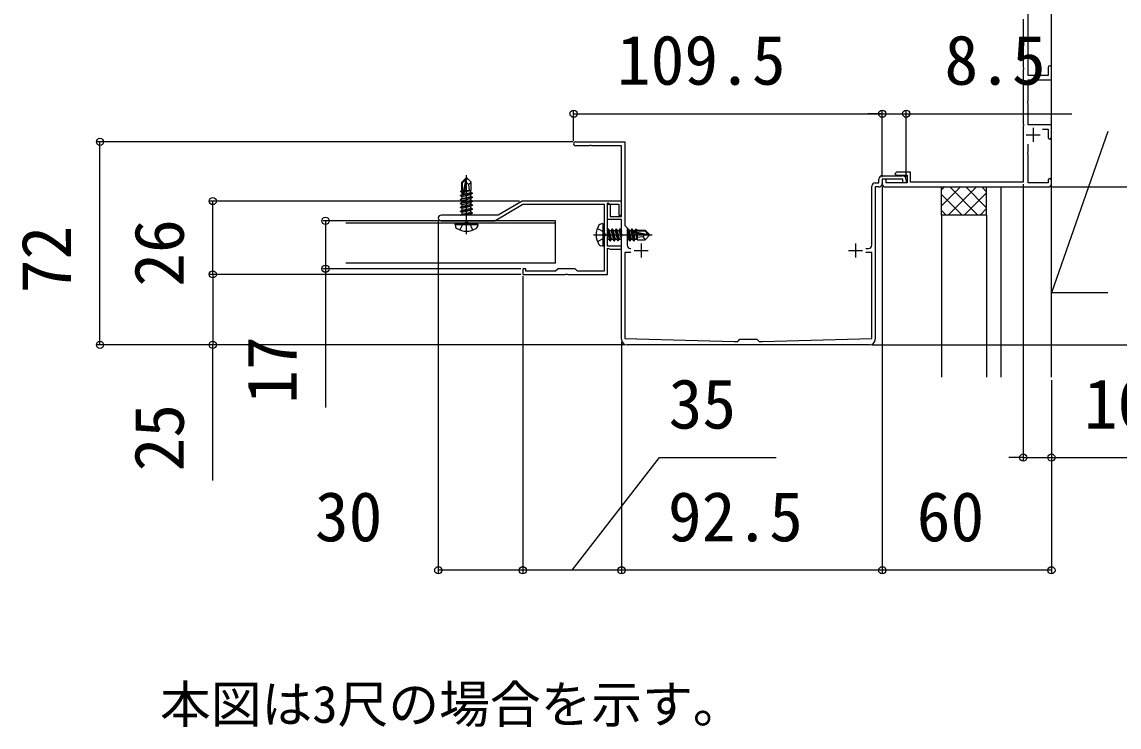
# Model space of a CAD drawing. Units: millimetres, scale not verified. Extents: x -1050 to 1050, y -1566 to 1557.
# Drawn here: x 424.8 to 814, y -301.8 to -51.6 of the extents above; entities that cross this region are included whole.
import ezdxf
from ezdxf.enums import TextEntityAlignment as Align

# ---------------------------------------------------------------- set-up
doc = ezdxf.new("R2010")
doc.units = ezdxf.units.MM
doc.header["$LTSCALE"] = 8
for name, color, linetype in [('0-2_USER1', 3, 'Continuous'), ('0-3_YKK_11', 7, 'Continuous'), ('0-5_YKK_13', 4, 'Continuous'), ('0-6_YKK_D', 6, 'Continuous'), ('0-8_YSS_K', 3, 'Continuous')]:
    doc.layers.add(name, color=color, linetype=linetype)
doc.styles.add('ＭＳ ゴシック', font='')
doc.styles.get('ＭＳ ゴシック').set_extended_font_data('MS Gothic')

msp = doc.modelspace()

# ---------------------------------------------------------------- linework, layer by layer
at = {"layer": '0-3_YKK_11'}
for p, q in [((783.5, -89.199), (783.5, -94.199)), ((781, -91.699), (786, -91.699)), ((730, -106.199), (737, -106.199)), ((790, -109.199), (790, -107.799)), ((726.3, -130.799), (726.3, -109.899)), ((731, -110.199), (789, -110.199)), ((640.7, -131.999), (640.8, -131.999)), ((644.5, -130.199), (644.5, -135.199)), ((720.5, -130.199), (720.5, -135.199)), ((724.2, -131.999), (725.1, -131.999)), ((642, -132.699), (647, -132.699)), ((718, -132.699), (723, -132.699)), ((725.5, -166.199), (639.5, -166.199))]:
    msp.add_line(p, q, dxfattribs=at)
for points in [[(788.8, -67.799), (788.8, -70.699), (781.7, -70.699), (781.7, -33.699), (788.8, -33.699), (788.8, -36.599)], [(780, -50.657), (780, -67.74), (780.12, -67.924), (780.12, -68.473), (780, -68.657), (780, -87.74), (780.12, -87.924), (780.12, -88.473), (780, -88.657), (780, -108.499), (740, -108.499), (740, -104.999), (735, -104.999), (734.5, -105.499), (735, -105.999), (738.8, -105.999), (738.8, -108.699), (731.4, -108.699), (731.4, -107.399), (730, -107.399), (730, -109.199)], [(790, -92.599), (790, -88.199), (781.7, -88.199), (781.7, -80.657), (781.58, -80.473), (781.58, -79.924), (781.7, -79.74), (781.7, -72.199), (790, -72.199), (790, -67.799)], [(786.773, -89.699), (788.8, -89.699), (788.8, -92.599)], [(621.2, -94.199), (638.7, -94.199), (638.7, -123.899), (639.5, -124.699), (639.5, -130.799)], [(637.5, -164.199), (637.5, -127.657), (637.62, -127.473), (637.62, -126.924), (637.5, -126.74), (637.5, -121.699), (632.5, -121.699), (632.5, -116.299), (633.5, -116.299), (633.5, -120.699), (637.5, -120.699), (637.5, -95.599), (626.958, -95.599), (626.775, -95.479), (626.225, -95.479), (626.042, -95.599), (621.2, -95.599)], [(788.8, -107.799), (788.8, -108.699), (781.7, -108.699), (781.7, -98.657), (781.58, -98.473), (781.58, -97.924), (781.7, -97.74), (781.7, -95.056)], [(727.5, -108.699), (728.8, -108.699), (728.8, -107.399)], [(738.5, -107.699), (738.5, -108.699), (737.3, -108.699), (737.3, -107.399), (730, -107.399), (730, -108.999)], [(728.8, -110.199), (727.5, -110.199), (727.5, -164.199)], [(637.5, -115.199), (602.2, -115.199), (593.725, -120.199), (573.5, -120.199)], [(573.5, -122.199), (582.042, -122.199), (582.225, -122.079), (582.775, -122.079), (582.958, -122.199), (592.5, -122.199), (602.5, -116.299), (631.4, -116.299), (631.4, -140.099), (621.9, -140.099), (621, -139.199), (615, -139.199), (614.1, -140.099), (603.6, -140.099), (603.6, -139.199), (602.5, -139.199), (602.5, -141.199), (617.542, -141.199), (617.725, -141.079), (618.275, -141.079), (618.458, -141.199), (632.5, -141.199), (632.5, -131.983), (632.7, -131.868), (633.446, -132.299), (637.5, -132.299), (637.5, -131.199), (632.5, -131.199), (632.5, -127.657), (632.38, -127.473), (632.38, -126.924), (632.5, -126.74), (632.5, -115.983), (632.7, -115.868), (633.446, -116.299), (636.5, -116.299), (636.5, -120.199), (637.5, -120.199), (637.5, -115.199)], [(640.8, -133.399), (638.7, -133.399), (638.7, -163.999), (677.5, -164.999), (678.7, -164.999), (679.5, -164.199), (685.5, -164.199), (686.3, -164.999), (687.5, -164.999), (726.3, -163.999), (726.3, -133.399), (724.2, -133.399)]]:
    msp.add_lwpolyline(points, dxfattribs=at)
for centre, radius, start, end in [((789.4, -67.799), 0.6, 90.00001, 179.99999), ((789.4, -67.799), 0.6, 0.00001, 89.99999), ((789.4, -92.599), 0.6, 180.00001, 269.99999), ((789.4, -92.599), 0.6, 270.00001, 359.99999), ((621.2, -94.899), 0.7, 89.99999, 270.00001), ((727.5, -109.899), 1.2, 90.00001, 179.99999), ((730, -107.399), 1.2, 90.00001, 179.99999), ((737, -107.699), 1.5, 0.00001, 89.99999), ((789.4, -107.799), 0.6, 90.00001, 179.99999), ((789.4, -107.799), 0.6, 0.00001, 89.99999), ((728.8, -108.999), 1.2, 270.00001, 359.99999), ((731, -109.199), 1, 180.00001, 269.99999), ((789, -109.199), 1, 270.00001, 359.99999), ((573.5, -121.199), 1, 90.00001, 179.99999), ((573.5, -121.199), 1, 180.00001, 269.99999), ((640.7, -130.799), 1.2, 180.00001, 269.99999), ((725.1, -130.799), 1.2, 270.00001, 359.99999), ((639.5, -164.199), 2, 180.00001, 269.99999), ((725.5, -164.199), 2, 270.00001, 359.99999)]:
    msp.add_arc(centre, radius, start, end, dxfattribs=at)
at = {"layer": '0-5_YKK_13'}
for p, q in [((582.35, -106.997), (580.8, -108.547)), ((580.8, -111.516), (580.8, -108.547)), ((580.8, -108.547), (581.1, -108.671)), ((581.1, -108.671), (582.35, -107.421)), ((581.1, -112.949), (581.1, -108.671)), ((581.168, -113.12), (582.35, -107.421)), ((581.59, -113.004), (582.5, -108.619)), ((582.65, -106.997), (582.35, -106.997)), ((582.35, -107.421), (582.35, -106.997)), ((582.5, -126.897), (582.5, -105.997)), ((582.5, -108.619), (582.5, -106.997)), ((582.5, -108.619), (582.65, -106.997)), ((582.65, -106.997), (584.2, -108.547)), ((583.243, -109.35), (584.2, -108.547)), ((584.2, -111.397), (584.2, -108.547)), ((580.5, -111.689), (580.8, -111.516)), ((580.5, -111.689), (581.1, -111.573)), ((580.5, -111.905), (580.5, -111.689)), ((580.5, -111.905), (581.1, -111.806)), ((580.5, -111.905), (580.95, -112.165)), ((580.8, -111.397), (581.1, -111.397)), ((580.95, -112.165), (581.103, -112.13)), ((580.95, -112.83), (580.95, -112.165)), ((584.6, -112.547), (581.574, -113.051)), ((581.602, -112.947), (584.6, -112.447)), ((581.66, -112.669), (584.05, -112.13)), ((581.805, -111.972), (584.05, -111.465)), ((581.865, -111.68), (583.583, -111.397)), ((581.92, -111.413), (582.004, -111.397)), ((581.924, -111.397), (584.2, -111.397)), ((584.2, -111.397), (584.05, -111.465)), ((584.05, -112.13), (584.05, -111.465)), ((584.6, -112.447), (584.05, -112.13)), ((584.6, -112.547), (584.05, -112.865)), ((584.6, -112.547), (584.6, -112.447)), ((580.4, -113.147), (581.113, -113.028)), ((581.168, -113.119), (580.4, -113.247)), ((580.4, -113.247), (580.4, -113.147)), ((580.4, -113.247), (580.95, -113.565)), ((580.4, -114.547), (584.6, -113.847)), ((584.6, -113.947), (580.4, -114.647)), ((580.4, -114.647), (580.4, -114.547)), ((580.4, -114.647), (580.95, -114.965)), ((580.4, -115.947), (584.6, -115.247)), ((584.6, -115.347), (580.4, -116.047)), ((580.4, -116.047), (580.4, -115.947)), ((580.4, -116.047), (580.95, -116.365)), ((580.4, -117.347), (584.6, -116.647)), ((584.6, -116.747), (580.4, -117.447)), ((580.95, -113.565), (584.05, -112.865)), ((580.95, -114.23), (580.95, -113.565)), ((580.95, -114.965), (584.05, -114.265)), ((580.95, -115.63), (580.95, -114.965)), ((580.95, -116.365), (584.05, -115.665)), ((580.95, -117.03), (580.95, -116.365)), ((584.05, -113.53), (584.05, -112.865)), ((584.6, -113.847), (584.05, -113.53)), ((584.6, -113.947), (584.05, -114.265)), ((584.05, -114.93), (584.05, -114.265)), ((584.6, -115.247), (584.05, -114.93)), ((584.6, -115.347), (584.05, -115.665)), ((584.05, -116.33), (584.05, -115.665)), ((584.6, -116.647), (584.05, -116.33)), ((584.6, -116.747), (584.05, -117.065)), ((584.6, -113.947), (584.6, -113.847)), ((584.6, -115.347), (584.6, -115.247)), ((584.6, -116.747), (584.6, -116.647)), ((580.4, -117.447), (580.4, -117.347)), ((580.4, -117.447), (580.95, -117.765)), ((580.4, -118.747), (584.6, -118.047)), ((584.6, -118.147), (580.4, -118.847)), ((580.4, -118.847), (580.4, -118.747)), ((580.4, -118.847), (580.95, -119.165)), ((580.4, -120.147), (584.6, -119.447)), ((580.4, -120.197), (580.4, -120.147)), ((584.6, -119.547), (580.7, -120.197)), ((580.95, -117.765), (584.05, -117.065)), ((580.95, -118.43), (580.95, -117.765)), ((580.95, -119.165), (584.05, -118.465)), ((580.95, -119.83), (580.95, -119.165)), ((582.578, -120.197), (584.05, -119.865)), ((584.05, -117.73), (584.05, -117.065)), ((584.6, -118.047), (584.05, -117.73)), ((584.6, -118.147), (584.05, -118.465)), ((584.05, -119.13), (584.05, -118.465)), ((584.6, -119.447), (584.05, -119.13)), ((584.6, -119.547), (584.05, -119.865)), ((584.05, -120.197), (584.05, -119.865)), ((584.6, -118.147), (584.6, -118.047)), ((584.6, -119.547), (584.6, -119.447)), ((614.1, -122.199), (539.659, -122.199)), ((614.1, -122.999), (539.659, -122.999)), ((578.5, -123.497), (578.588, -122.997)), ((578.5, -123.497), (578.641, -124.3)), ((578.5, -123.497), (586.5, -123.497)), ((578.588, -122.997), (586.412, -122.997)), ((586.5, -123.497), (586.359, -124.3)), ((586.5, -123.497), (586.412, -122.997)), ((614.1, -137.199), (614.1, -122.199)), ((630.9, -123.199), (630.098, -123.34)), ((630.9, -123.199), (630.9, -131.199)), ((630.9, -123.199), (631.4, -123.287)), ((631.4, -123.287), (631.4, -131.11)), ((627.5, -127.199), (648.4, -127.199)), ((632.75, -125.099), (632.5, -125.532)), ((632.5, -125.948), (633.132, -128.749)), ((633.45, -129.299), (632.75, -125.099)), ((632.75, -125.099), (632.85, -125.099)), ((632.85, -125.099), (633.168, -125.649)), ((632.85, -125.099), (633.55, -129.299)), ((633.168, -125.649), (633.868, -128.749)), ((633.168, -125.649), (633.832, -125.649)), ((634.15, -125.099), (633.832, -125.649)), ((633.832, -125.649), (634.532, -128.749)), ((634.85, -129.299), (634.15, -125.099)), ((634.15, -125.099), (634.25, -125.099)), ((634.25, -125.099), (634.95, -129.299)), ((634.568, -125.649), (635.232, -125.649)), ((635.55, -125.099), (635.232, -125.649)), ((635.232, -125.649), (635.932, -128.749)), ((636.25, -129.299), (635.55, -125.099)), ((635.55, -125.099), (635.65, -125.099)), ((635.65, -125.099), (636.35, -129.299)), ((635.968, -125.649), (636.632, -125.649)), ((636.95, -125.099), (636.632, -125.649)), ((636.632, -125.649), (637.332, -128.749)), ((637.5, -128.399), (636.95, -125.099)), ((636.95, -125.099), (637.05, -125.099)), ((637.05, -125.099), (637.5, -127.799)), ((637.368, -125.649), (637.5, -125.649)), ((637.66, -126.945), (637.754, -127.359)), ((639.75, -125.099), (639.5, -125.532)), ((639.5, -125.948), (640.132, -128.749)), ((640.45, -129.299), (639.75, -125.099)), ((639.75, -125.099), (639.85, -125.099)), ((639.85, -125.099), (640.55, -129.299)), ((640.168, -125.649), (640.832, -125.649)), ((641.15, -125.099), (640.832, -125.649)), ((640.832, -125.649), (641.532, -128.749)), ((641.278, -125.866), (641.15, -125.099)), ((641.15, -125.099), (641.25, -125.099)), ((641.25, -125.099), (641.369, -125.812)), ((641.277, -125.867), (646.976, -127.049)), ((641.85, -129.299), (641.346, -126.273)), ((641.393, -126.289), (645.778, -127.199)), ((641.448, -125.799), (645.726, -125.799)), ((641.45, -126.301), (641.95, -129.299)), ((641.568, -125.649), (642.232, -125.649)), ((641.728, -126.358), (642.268, -128.749)), ((642.492, -125.199), (642.232, -125.649)), ((642.232, -125.649), (642.267, -125.802)), ((642.425, -126.503), (642.932, -128.749)), ((642.492, -125.199), (642.708, -125.199)), ((642.492, -125.199), (642.591, -125.799)), ((642.708, -125.199), (642.881, -125.499)), ((642.708, -125.199), (642.824, -125.799)), ((642.717, -126.564), (643, -128.282)), ((642.881, -125.499), (645.85, -125.499)), ((642.984, -126.619), (643, -126.703)), ((643, -125.499), (643, -125.799)), ((643, -126.622), (643, -128.899)), ((645.047, -127.941), (645.85, -128.899)), ((645.85, -125.499), (645.726, -125.799)), ((645.726, -125.799), (646.976, -127.049)), ((645.778, -127.199), (647.4, -127.199)), ((645.778, -127.199), (647.4, -127.349)), ((647.4, -127.049), (645.85, -125.499)), ((647.4, -127.349), (645.85, -128.899)), ((646.976, -127.049), (647.4, -127.049)), ((647.4, -127.349), (647.4, -127.049)), ((630.9, -131.199), (630.098, -131.057)), ((630.9, -131.199), (631.4, -131.11)), ((632.5, -128.749), (633.132, -128.749)), ((633.45, -129.299), (633.132, -128.749)), ((633.45, -129.299), (633.55, -129.299)), ((633.55, -129.299), (633.868, -128.749)), ((633.868, -128.749), (634.532, -128.749)), ((634.85, -129.299), (634.532, -128.749)), ((634.85, -129.299), (634.95, -129.299)), ((634.95, -129.299), (635.268, -128.749)), ((635.268, -128.749), (635.932, -128.749)), ((636.25, -129.299), (635.932, -128.749)), ((636.25, -129.299), (636.35, -129.299)), ((636.35, -129.299), (636.668, -128.749)), ((636.668, -128.749), (637.332, -128.749)), ((637.5, -129.039), (637.332, -128.749)), ((639.5, -128.749), (640.132, -128.749)), ((640.45, -129.299), (640.132, -128.749)), ((640.45, -129.299), (640.55, -129.299)), ((640.55, -129.299), (640.868, -128.749)), ((640.868, -128.749), (641.532, -128.749)), ((641.85, -129.299), (641.532, -128.749)), ((641.85, -129.299), (641.95, -129.299)), ((641.95, -129.299), (642.268, -128.749)), ((642.268, -128.749), (642.932, -128.749)), ((643, -128.899), (642.932, -128.749)), ((643, -128.899), (645.85, -128.899)), ((614.1, -137.199), (539.659, -137.199))]:
    msp.add_line(p, q, dxfattribs=at)
for points in [[(582.5, -108.619), (583.243, -109.35), (583.4, -111.397)], [(580.4, -113.147), (580.95, -112.83), (581.1, -112.796)], [(580.4, -114.547), (580.95, -114.23), (584.05, -113.53)], [(580.4, -115.947), (580.95, -115.63), (584.05, -114.93)], [(580.4, -117.347), (580.95, -117.03), (584.05, -116.33)], [(580.4, -118.747), (580.95, -118.43), (584.05, -117.73)], [(580.4, -120.147), (580.95, -119.83), (584.05, -119.13)], [(580.2, -125.477), (581.355, -123.16), (582.5, -122.551)], [(584.8, -125.477), (583.645, -123.16), (582.5, -122.551)], [(628.921, -124.899), (631.237, -126.054), (631.846, -127.199)], [(628.921, -129.499), (631.237, -128.344), (631.846, -127.199)], [(634.25, -125.099), (634.568, -125.649), (635.268, -128.749)], [(635.65, -125.099), (635.968, -125.649), (636.668, -128.749)], [(637.05, -125.099), (637.368, -125.649), (637.5, -126.235)], [(639.85, -125.099), (640.168, -125.649), (640.868, -128.749)], [(641.25, -125.099), (641.568, -125.649), (641.601, -125.799)], [(645.778, -127.199), (645.047, -127.941), (643, -128.099)]]:
    msp.add_lwpolyline(points, dxfattribs=at)
for centre, radius, start, end in [((581.348, -112.949), 0.248, 180, 347.19096), ((579.528, -124.143), 0.9, 190, 237.94412), ((585.472, -124.143), 0.9, 302.05588, 350), ((635, -127.199), 6.5, 147.94412, 212.05588), ((630.254, -124.226), 0.9, 100, 147.94412), ((582.5, -119.397), 6.5, 237.94412, 302.05588), ((641.448, -126.047), 0.248, 90, 257.19096), ((630.254, -130.171), 0.9, 212.05588, 260)]:
    msp.add_arc(centre, radius, start, end, dxfattribs=at)
at = {"layer": '0-6_YKK_D'}
for p, q in [((620.5, -93.899), (620.5, -83.199)), ((620.5, -84.199), (730, -84.199)), ((730, -84.199), (724.9, -84.199)), ((730, -106.699), (730, -83.199)), ((730, -106.699), (730, -83.199)), ((730, -84.199), (738.5, -84.199)), ((738.5, -106.699), (738.5, -83.199)), ((738.5, -84.199), (797.291, -84.199)), ((620.2, -94.199), (451.5, -94.199)), ((452.5, -166.199), (452.5, -94.199)), ((730, -109.999), (730, -247.199)), ((730, -109.999), (730, -247.199)), ((780, -109.199), (780, -207.199)), ((790, -110.199), (851, -110.199)), ((790, -110.199), (851, -110.199)), ((601.282, -115.199), (491.5, -115.199)), ((492.5, -141.199), (492.5, -115.199)), ((572.5, -122.199), (531.5, -122.199)), ((572.5, -122.199), (572.5, -247.199)), ((601.8, -139.199), (531.5, -139.199)), ((601.8, -141.199), (491.5, -141.199)), ((601.8, -141.199), (491.5, -141.199)), ((492.5, -141.199), (492.5, -166.199)), ((602.5, -141.899), (602.5, -247.199)), ((602.5, -141.899), (602.5, -247.199)), ((638.5, -166.199), (451.5, -166.199)), ((638.5, -166.199), (491.5, -166.199)), ((492.5, -214.346), (492.5, -166.199)), ((637.5, -165.199), (637.5, -247.199)), ((637.5, -165.199), (637.5, -247.199)), ((726.5, -166.199), (851, -166.199)), ((790, -178.699), (790, -207.199)), ((790, -178.699), (790, -247.199)), ((780, -206.199), (774.9, -206.199)), ((780, -206.199), (790, -206.199)), ((790, -206.199), (840.2, -206.199)), ((602.5, -246.199), (572.5, -246.199)), ((637.5, -246.199), (602.5, -246.199)), ((730, -246.199), (637.5, -246.199)), ((790, -246.199), (730, -246.199))]:
    msp.add_line(p, q, dxfattribs=at)
for points in [[(532.5, -122.199), (532.5, -139.199), (532.5, -188.444)], [(620, -246.199), (650.979, -206.199), (692.343, -206.199)]]:
    msp.add_lwpolyline(points, dxfattribs=at)
for centre in [(620.5, -84.199), (730, -84.199), (730, -84.199), (738.5, -84.199), (452.5, -94.199), (492.5, -115.199), (532.5, -122.199), (492.5, -141.199), (492.5, -141.199), (532.5, -139.199), (452.5, -166.199), (492.5, -166.199), (780, -206.199), (790, -206.199), (572.5, -246.199), (602.5, -246.199), (602.5, -246.199), (637.5, -246.199), (637.5, -246.199), (730, -246.199), (730, -246.199), (790, -246.199)]:
    msp.add_circle(centre, 1.275, dxfattribs=at)
at = {"layer": '0-8_YSS_K'}
for p, q in [((790, -177.699), (790, 172.301)), ((810, -90.556), (790, -147.699)), ((751, -111.247), (752.048, -110.199)), ((751, -116.904), (757.705, -110.199)), ((753.362, -120.199), (763.362, -110.199)), ((763.94, -120.199), (753.94, -110.199)), ((759.019, -120.199), (767, -112.217)), ((767, -117.602), (759.597, -110.199)), ((767, -111.945), (765.254, -110.199)), ((767, -120.199), (767, -110.199)), ((772, -110.199), (772, -177.699)), ((758.283, -120.199), (751, -112.916)), ((752.626, -120.199), (751, -118.572)), ((751, -120.199), (751, -177.699)), ((764.676, -120.199), (767, -117.874)), ((767, -120.199), (767, -177.699))]:
    msp.add_line(p, q, dxfattribs=at)
for points in [[(810, -147.699), (790, -147.699), (790, 152.301)], [(767, -120.199), (751, -120.199), (751, -110.199)]]:
    msp.add_lwpolyline(points, dxfattribs=at)

# ---------------------------------------------------------------- texts
at = {"layer": '0-2_USER1', "style": 'ＭＳ ゴシック'}
msp.add_text('本図は3尺の場合を示す。', height=13.2, dxfattribs=at).set_placement((473.773, -304.268), align=Align.BOTTOM_LEFT)
at = {"layer": '0-6_YKK_D', "style": 'ＭＳ ゴシック'}
for s, p in [('109.5', (635.841, -79.199)), ('8.5', (752.064, -79.199)), ('35', (654.206, -201.199)), ('10', (801.518, -201.199)), ('30', (528.731, -241.199)), ('92.5', (653.955, -241.199)), ('60', (742.205, -241.199))]:
    msp.add_text(s, height=17.6, dxfattribs=at).set_placement(p, align=Align.BOTTOM_LEFT)
for s, p in [('26', (487.5, -145.585)), ('72', (447.5, -147.926)), ('17', (527.5, -187.126)), ('25', (487.5, -211.118))]:
    msp.add_text(s, height=17.6, rotation=90, dxfattribs=at).set_placement(p, align=Align.BOTTOM_LEFT)

doc.saveas('drawing.dxf')
